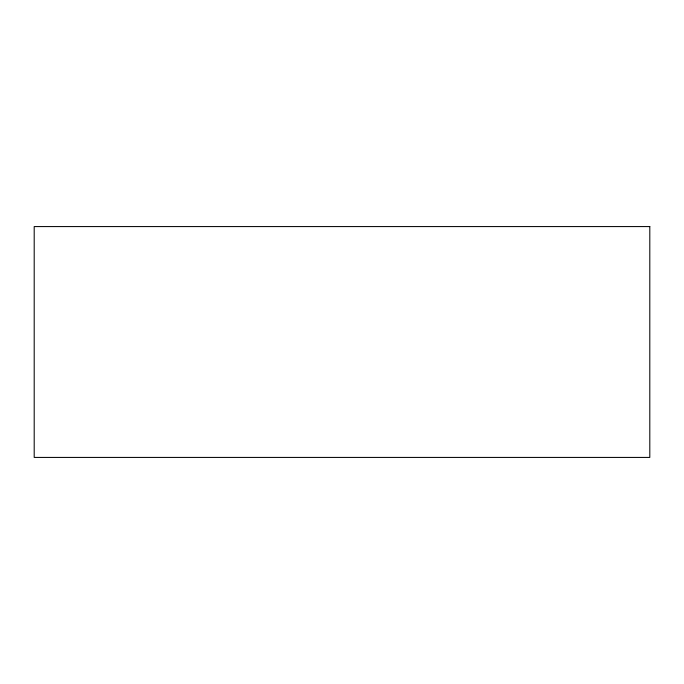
<?xml version="1.0" encoding="UTF-8"?>
<svg xmlns="http://www.w3.org/2000/svg" width="684" height="684" viewBox="0 0 684 684"><rect width="100%" height="100%" fill="white"/><g stroke="black" fill="none" stroke-linecap="round" stroke-linejoin="round"><path stroke-width="1.03" d="M649.8 226.575L34.2 226.575L34.2 457.425L649.8 457.425L649.8 226.575"/></g></svg>
